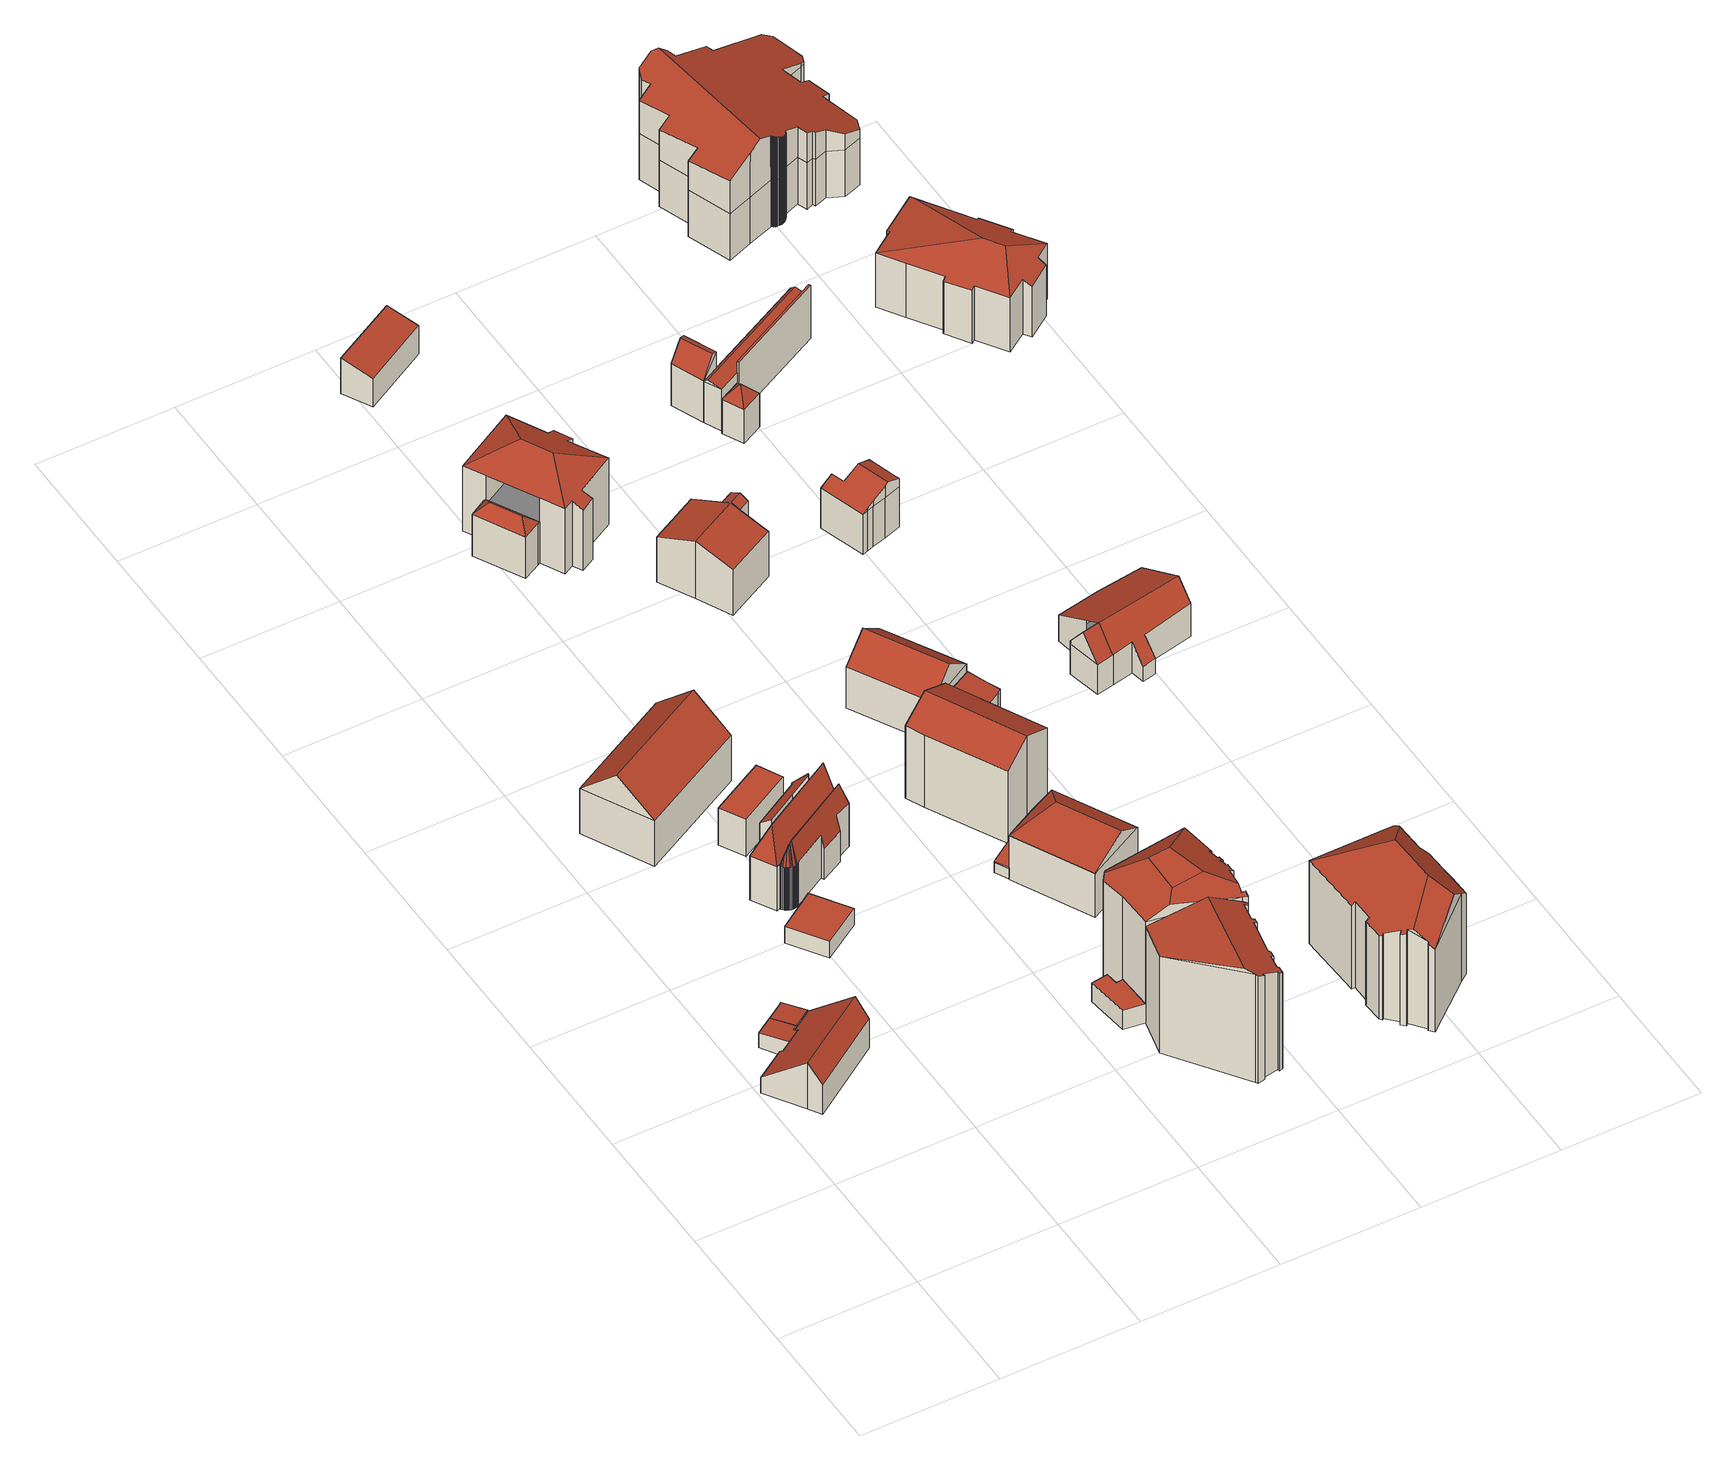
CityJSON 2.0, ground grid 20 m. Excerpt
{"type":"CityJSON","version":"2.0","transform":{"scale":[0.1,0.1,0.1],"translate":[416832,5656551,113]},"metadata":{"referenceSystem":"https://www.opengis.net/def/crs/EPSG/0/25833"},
"CityObjects":{
"building1":{"type":"Building","attributes":{"Dachtyp_tdc":"tdcGableRoof","Gemeindeschluessel":14612000,"Dachneigung":39.16,"QualitaetDacherkennung":68,"Geometrietyp2DReferenz":"3000","measuredHeight":7.87,"function":"31001_9998","roofType":"3100"},"geometry":[{"type":"Solid","lod":"2","boundaries":[[[[0,1,2,3]],[[1,4,5,2]],[[4,6,7,5]],[[6,8,9,7]],[[8,10,11,9]],[[10,12,13,11]],[[12,14,15,13]],[[14,16,17,15]],[[16,18,19,17]],[[18,20,21,19]],[[20,22,23,21]],[[22,24,25,23]],[[24,0,3,25]],[[20,18,16,14]],[[14,12,10,8,6,4,1,0,24,22,20]],[[3,2,5,7,9,11,13,15,17,19,21,23,25]]]],"semantics":{"surfaces":[{"type":"WallSurface"},{"type":"RoofSurface"},{"type":"GroundSurface"}],"values":[[0,0,0,0,0,0,0,0,0,0,0,0,0,1,1,2]]}}]},
"building2":{"type":"Building","attributes":{"Dachtyp_tdc":"tdcPolyFlatRoof","Gemeindeschluessel":14612000,"Dachneigung":4.6,"QualitaetDacherkennung":76,"Geometrietyp2DReferenz":"3000","measuredHeight":2.86,"function":"31001_9998","roofType":"2100"},"geometry":[{"type":"Solid","lod":"2","boundaries":[[[[26,27,28,29]],[[27,30,31,28]],[[30,32,33,31]],[[32,34,35,33]],[[34,36,37,35]],[[36,38,39,37]],[[38,26,29,39]],[[38,36,34,32,30,27,26]],[[29,28,31,33,35,37,39]]]],"semantics":{"surfaces":[{"type":"WallSurface"},{"type":"RoofSurface"},{"type":"GroundSurface"}],"values":[[0,0,0,0,0,0,0,1,2]]}}]},
"building3":{"type":"Building","attributes":{"Dachtyp_tdc":"tdcPolyFlatRoof","Gemeindeschluessel":14612000,"Dachneigung":4.94,"QualitaetDacherkennung":70,"Geometrietyp2DReferenz":"3000","measuredHeight":2.73,"function":"31001_9998","roofType":"2100"},"geometry":[{"type":"Solid","lod":"2","boundaries":[[[[32,30,40,41]],[[30,42,43,40]],[[42,44,45,43]],[[44,46,47,45]],[[46,32,41,47]],[[46,44,42,30,32]],[[41,40,43,45,47]]]],"semantics":{"surfaces":[{"type":"WallSurface"},{"type":"RoofSurface"},{"type":"GroundSurface"}],"values":[[0,0,0,0,0,1,2]]}}]},
"building4":{"type":"Building","attributes":{"Dachtyp_tdc":"tdcPolyFlatRoof","Gemeindeschluessel":14612000,"Dachneigung":0,"QualitaetDacherkennung":77,"Geometrietyp2DReferenz":"3000","measuredHeight":2.83,"function":"31001_9998","roofType":"1000"},"geometry":[{"type":"Solid","lod":"2","boundaries":[[[[48,49,50,51]],[[49,52,53,50]],[[52,54,55,53]],[[54,48,51,55]],[[54,52,49,48]],[[51,50,53,55]]]],"semantics":{"surfaces":[{"type":"WallSurface"},{"type":"RoofSurface"},{"type":"GroundSurface"}],"values":[[0,0,0,0,1,2]]}}]},
"building5":{"type":"Building","attributes":{"Dachtyp_tdc":"tdcFreeFormRoof","Gemeindeschluessel":14612000,"Dachneigung":42.09,"QualitaetDacherkennung":27,"Geometrietyp2DReferenz":"3000","measuredHeight":12.69,"function":"31001_9998","roofType":"5000"},"geometry":[{"type":"Solid","lod":"2","boundaries":[[[[56,57,58,59]],[[57,60,61,58]],[[60,62,63,61]],[[62,56,59,63]],[[64,65,62,60]],[[64,60,57]],[[65,64,57,56]],[[65,56,62]],[[59,58,61,63]]]],"semantics":{"surfaces":[{"type":"WallSurface"},{"type":"RoofSurface"},{"type":"GroundSurface"}],"values":[[0,0,0,0,1,0,1,0,2]]}}]},
"building6":{"type":"Building","attributes":{"Gemeindeschluessel":14612000,"Geometrietyp2DReferenz":"3000","function":"31001_9998","roofType":"9999"},"children":["building6-1","building6-2","building6-3"]},
"building6-1":{"type":"BuildingPart","attributes":{"Dachtyp_tdc":"tdcFreeFormRoof","Dachneigung":66.73,"QualitaetDacherkennung":20,"Geometrietyp2DReferenz":"3000","measuredHeight":12.14,"roofType":"5000"},"parents":["building6"],"geometry":[{"type":"MultiSurface","lod":"2","boundaries":[[[66,67,68,69]],[[67,70,71,68]],[[72,73,74,75,76]],[[77,78,79,80,81]],[[78,66,69,79]],[[72,70,82,66,83,84]],[[83,66,78]],[[84,83,78,77,73]],[[67,82,70]],[[66,82,67]],[[72,84,73]],[[69,68,71,76,75,80,79]]],"semantics":{"surfaces":[{"type":"WallSurface"},{"type":"RoofSurface"},{"type":"GroundSurface"}],"values":[0,0,0,0,0,1,1,1,0,0,0,2]}}]},
"building6-2":{"type":"BuildingPart","attributes":{"Dachtyp_tdc":"tdcFreeFormRoof","Dachneigung":76.47,"QualitaetDacherkennung":28,"Geometrietyp2DReferenz":"3000","measuredHeight":10.82,"roofType":"5000"},"parents":["building6"],"geometry":[{"type":"MultiSurface","lod":"2","boundaries":[[[85,86,87,88]],[[86,89,90,87]],[[89,91,92,90]],[[91,93,94,92]],[[93,95,96,94]],[[95,97,98,96]],[[97,99,100,98]],[[99,101,102,100]],[[101,103,104,102]],[[103,105,106,104]],[[105,107,108,106]],[[107,81,80,108]],[[74,109,110,75]],[[109,111,112,110]],[[111,113,114,112]],[[113,115,116,114]],[[109,74,117]],[[74,81,118,119,120,121,122,123,124,117]],[[81,107,105,118]],[[105,103,119,118]],[[103,101,99,97,95,120,119]],[[95,93,91,89,86,121,120]],[[86,85,125,122,121]],[[125,126,122]],[[126,127,128,129,130,123,122]],[[130,131,124,123]],[[131,132,133,134,135,136,115,113,111,109,117,124]],[[116,137,138,139,140,141,142,143,144,145,146,147,148,88,87,90,92,94,96,98,100,102,104,106,108,80,75,110,112,114]],[[115,136,137,116]],[[136,135,138,137]],[[135,134,139,138]],[[134,133,140,139]],[[133,132,141,140]],[[132,131,142,141]],[[131,130,143,142]],[[130,129,144,143]],[[129,128,145,144]],[[128,127,146,145]],[[127,126,147,146]],[[126,125,148,147]],[[125,85,88,148]]],"semantics":{"surfaces":[{"type":"WallSurface"},{"type":"RoofSurface"},{"type":"GroundSurface"}],"values":[0,0,0,0,0,0,0,0,0,0,0,0,0,0,0,0,1,1,1,1,1,1,1,1,1,1,1,2,0,0,0,0,0,0,0,0,0,0,0,0,0]}}]},
"building6-3":{"type":"BuildingPart","attributes":{"Dachtyp_tdc":"tdcPolyFlatRoof","Dachneigung":37.09,"QualitaetDacherkennung":39,"Geometrietyp2DReferenz":"3000","measuredHeight":9.18,"roofType":"2100"},"parents":["building6"],"geometry":[{"type":"MultiSurface","lod":"2","boundaries":[[[149,150,151,152]],[[150,153,154,151]],[[153,155,156,154]],[[155,157,72,76,156]],[[158,149,152,71,70]],[[158,157,155,153,150,149]],[[152,151,154,156,76,71]]],"semantics":{"surfaces":[{"type":"WallSurface"},{"type":"RoofSurface"},{"type":"GroundSurface"}],"values":[0,0,0,0,0,1,2]}}]},
"building7":{"type":"Building","attributes":{"Dachtyp_tdc":"tdcPolyFlatRoof","Gemeindeschluessel":14612000,"Dachneigung":0,"QualitaetDacherkennung":62,"Geometrietyp2DReferenz":"3000","measuredHeight":6.25,"function":"31001_9998","roofType":"1000"},"geometry":[{"type":"Solid","lod":"2","boundaries":[[[[159,160,161,162]],[[160,163,164,161]],[[163,165,166,164]],[[165,159,162,166]],[[165,163,160,159]],[[162,161,164,166]]]],"semantics":{"surfaces":[{"type":"WallSurface"},{"type":"RoofSurface"},{"type":"GroundSurface"}],"values":[[0,0,0,0,1,2]]}}]},
"building8":{"type":"Building","attributes":{"Dachtyp_tdc":"tdcPolyFlatRoof","Gemeindeschluessel":14612000,"Dachneigung":0,"QualitaetDacherkennung":75,"Geometrietyp2DReferenz":"3000","measuredHeight":3.21,"function":"31001_9998","roofType":"1000"},"geometry":[{"type":"Solid","lod":"2","boundaries":[[[[167,168,169,170]],[[168,171,172,169]],[[171,173,174,172]],[[173,175,176,174]],[[175,177,178,176]],[[177,167,170,178]],[[177,175,173,171,168,167]],[[170,169,172,174,176,178]]]],"semantics":{"surfaces":[{"type":"WallSurface"},{"type":"RoofSurface"},{"type":"GroundSurface"}],"values":[[0,0,0,0,0,0,1,2]]}}]},
"building9":{"type":"Building","attributes":{"Dachtyp_tdc":"tdcFreeFormRoof","Gemeindeschluessel":14612000,"Dachneigung":17.25,"QualitaetDacherkennung":32,"Geometrietyp2DReferenz":"3000","measuredHeight":18.9,"function":"31001_9998","roofType":"5000"},"geometry":[{"type":"Solid","lod":"2","boundaries":[[[[179,180,181,182]],[[180,183,184,181]],[[183,185,186,184]],[[185,187,188,186]],[[187,189,190,188]],[[189,191,192,190]],[[191,193,194,192]],[[193,195,196,194]],[[195,197,198,196]],[[197,199,200,198]],[[199,201,202,200]],[[201,203,204,202]],[[203,205,206,204]],[[205,207,208,206]],[[207,209,210,208]],[[209,211,212,210]],[[211,213,214,212]],[[213,215,216,214]],[[215,217,218,216]],[[217,219,220,218]],[[219,221,178,220]],[[221,222,223,178]],[[222,179,182,223]],[[209,207,205,203,201,199,197,195,193,191,189,187,185,183,180,179,222,224,225,217,215,213,211]],[[225,224,221,219]],[[222,221,224]],[[219,217,225]],[[182,181,184,186,188,190,192,194,196,198,200,202,204,206,208,210,212,214,216,218,220,178,223]]]],"semantics":{"surfaces":[{"type":"WallSurface"},{"type":"RoofSurface"},{"type":"GroundSurface"}],"values":[[0,0,0,0,0,0,0,0,0,0,0,0,0,0,0,0,0,0,0,0,0,0,0,1,1,0,0,2]]}}]},
"building10":{"type":"Building","attributes":{"Gemeindeschluessel":14612000,"Geometrietyp2DReferenz":"3000","function":"31001_9998","roofType":"9999"},"children":["building10-1","building10-2"]},
"building10-1":{"type":"BuildingPart","attributes":{"Dachtyp_tdc":"tdcHipRoof","Dachneigung":25.83,"QualitaetDacherkennung":79,"Geometrietyp2DReferenz":"3000","measuredHeight":13.73,"roofType":"3200"},"parents":["building10"],"geometry":[{"type":"MultiSurface","lod":"2","boundaries":[[[226,227,228,229]],[[227,230,231,228]],[[230,232,233,231]],[[234,235,236]],[[234,237,238,235]],[[237,239,240,238]],[[239,241,242,240]],[[241,243,244,242]],[[243,245,246,244]],[[239,237,247]],[[230,227,226,248,249,250,251]],[[237,234,232,230,251,247]],[[250,252,245,243,241,239,247,251]],[[246,253,254,255,256,229,228,231,233,235,238,240,242,244]],[[245,252,253,246]],[[252,250,254,253]],[[250,249,255,254]],[[249,248,256,255]],[[248,226,229,256]]],"semantics":{"surfaces":[{"type":"WallSurface"},{"type":"RoofSurface"},{"type":"GroundSurface"}],"values":[0,0,0,0,0,0,0,0,0,1,1,1,1,2,0,0,0,0,0]}}]},
"building10-2":{"type":"BuildingPart","attributes":{"Dachtyp_tdc":"tdcFreeFormRoof","Dachneigung":45.18,"QualitaetDacherkennung":26,"Geometrietyp2DReferenz":"3000","measuredHeight":8.62,"roofType":"5000"},"parents":["building10"],"geometry":[{"type":"MultiSurface","lod":"2","boundaries":[[[257,258,259,233]],[[258,260,261,259]],[[260,262,263,261]],[[262,264,265,263]],[[264,236,235,265]],[[236,264,262,266]],[[262,260,267,266]],[[260,258,257,267]],[[257,236,266,267]],[[259,261,263,265,235,233]]],"semantics":{"surfaces":[{"type":"WallSurface"},{"type":"RoofSurface"},{"type":"GroundSurface"}],"values":[0,0,0,0,0,1,1,1,1,2]}}]},
"building11":{"type":"Building","attributes":{"Dachtyp_tdc":"tdcFreeFormRoof","Gemeindeschluessel":14612000,"Dachneigung":15.97,"QualitaetDacherkennung":18,"Geometrietyp2DReferenz":"3000","measuredHeight":3.21,"function":"31001_9998","roofType":"5000"},"geometry":[{"type":"Solid","lod":"2","boundaries":[[[[268,269,270,271]],[[269,272,273,270]],[[272,274,275,273]],[[274,276,277,275]],[[276,268,271,277]],[[278,279,280,281,282]],[[269,278,282,272]],[[268,279,278,269]],[[274,281,280,276]],[[272,282,281,274]],[[276,280,279,268]],[[271,270,273,275,277]]]],"semantics":{"surfaces":[{"type":"WallSurface"},{"type":"RoofSurface"},{"type":"GroundSurface"}],"values":[[0,0,0,0,0,1,1,0,0,0,0,2]]}}]},
"building12":{"type":"Building","attributes":{"Dachtyp_tdc":"tdcFreeFormRoof","Gemeindeschluessel":14612000,"Dachneigung":30.06,"QualitaetDacherkennung":57,"Geometrietyp2DReferenz":"3000","measuredHeight":19.75,"function":"31001_9998","roofType":"5000"},"geometry":[{"type":"Solid","lod":"2","boundaries":[[[[283,284,285,286]],[[284,287,288,285]],[[287,289,290,288]],[[289,291,292,290]],[[291,293,294,292]],[[293,295,296,294]],[[295,297,298,296]],[[297,299,300,298]],[[299,301,302,300]],[[301,303,304,302]],[[303,305,306,304]],[[305,307,308,306]],[[307,309,310,308]],[[309,311,312,310]],[[311,313,314,312]],[[313,315,316,314]],[[315,317,318,316]],[[317,319,320,318]],[[319,321,322,320]],[[321,323,324,322]],[[323,283,286,324]],[[325,326,321,319,327,328]],[[295,293,291,289,287,284,283,323,326,325,329,330,303,301,299,297]],[[305,330,329,331,332,311,309,307]],[[332,331,328,327,317,315,313]],[[331,329,325,328]],[[313,311,332]],[[323,321,326]],[[305,303,330]],[[319,317,327]],[[286,285,288,290,292,294,296,298,300,302,304,306,308,310,312,314,316,318,320,322,324]]]],"semantics":{"surfaces":[{"type":"WallSurface"},{"type":"RoofSurface"},{"type":"GroundSurface"}],"values":[[0,0,0,0,0,0,0,0,0,0,0,0,0,0,0,0,0,0,0,0,0,1,1,1,1,1,0,0,0,0,2]]}}]},
"building13":{"type":"Building","attributes":{"Dachtyp_tdc":"tdcFreeFormRoof","Gemeindeschluessel":14612000,"Dachneigung":20.14,"QualitaetDacherkennung":47,"Geometrietyp2DReferenz":"3000","measuredHeight":9.81,"function":"31001_9998","roofType":"5000"},"geometry":[{"type":"Solid","lod":"2","boundaries":[[[[333,334,335,336]],[[334,337,338,335]],[[337,339,340,338]],[[339,341,342,340]],[[341,343,344,342]],[[343,333,336,344]],[[345,341,346,347,348]],[[349,350,345,348]],[[350,343,341,345]],[[333,349,348,334]],[[343,350,349,333]],[[334,348,347,337]],[[337,347,346,339]],[[339,346,341]],[[336,335,338,340,342,344]]]],"semantics":{"surfaces":[{"type":"WallSurface"},{"type":"RoofSurface"},{"type":"GroundSurface"}],"values":[[0,0,0,0,0,0,1,1,1,0,0,0,0,0,2]]}}]},
"building14":{"type":"Building","attributes":{"Dachtyp_tdc":"tdcPolyFlatRoof","Gemeindeschluessel":14612000,"Dachneigung":15.08,"QualitaetDacherkennung":77,"Geometrietyp2DReferenz":"3000","measuredHeight":6.03,"function":"31001_9998","roofType":"2100"},"geometry":[{"type":"Solid","lod":"2","boundaries":[[[[351,352,353,354]],[[352,355,356,353]],[[355,357,358,356]],[[357,351,354,358]],[[357,355,352,351]],[[354,353,356,358]]]],"semantics":{"surfaces":[{"type":"WallSurface"},{"type":"RoofSurface"},{"type":"GroundSurface"}],"values":[[0,0,0,0,1,2]]}}]},
"building15":{"type":"Building","attributes":{"Gemeindeschluessel":14612000,"Geometrietyp2DReferenz":"3000","function":"31001_9998","roofType":"9999"},"children":["building15-1","building15-2"]},
"building15-1":{"type":"BuildingPart","attributes":{"Dachtyp_tdc":"tdcPolyFlatRoof","Dachneigung":5.75,"QualitaetDacherkennung":54,"Geometrietyp2DReferenz":"3000","measuredHeight":9.95,"roofType":"2100"},"parents":["building15"],"geometry":[{"type":"MultiSurface","lod":"2","boundaries":[[[359,360,361,362]],[[360,363,364,361]],[[363,365,366,364]],[[365,367,368,366]],[[367,369,370,368]],[[369,367,365,363,360,359]],[[362,361,364,366,368,370]]],"semantics":{"surfaces":[{"type":"WallSurface"},{"type":"RoofSurface"},{"type":"GroundSurface"}],"values":[0,0,0,0,0,1,2]}}]},
"building15-2":{"type":"BuildingPart","attributes":{"Dachtyp_tdc":"tdcGableRoof","Dachneigung":27.62,"QualitaetDacherkennung":60,"Geometrietyp2DReferenz":"3000","measuredHeight":14.64,"roofType":"3100"},"parents":["building15"],"geometry":[{"type":"MultiSurface","lod":"2","boundaries":[[[371,372,373,374]],[[372,375,359,362,373]],[[376,377,378,370,369]],[[377,379,380,378]],[[379,381,382,380]],[[381,383,384,382]],[[383,371,374,384]],[[379,377,376,375,372]],[[372,371,383,381,379]],[[374,373,362,370,378,380,382,384]]],"semantics":{"surfaces":[{"type":"WallSurface"},{"type":"RoofSurface"},{"type":"GroundSurface"}],"values":[0,0,0,0,0,0,0,1,1,2]}}]},
"building16":{"type":"Building","attributes":{"Gemeindeschluessel":14612000,"Geometrietyp2DReferenz":"3000","function":"31001_9998","roofType":"9999"},"children":["building16-1","building16-2"]},
"building16-1":{"type":"BuildingPart","attributes":{"Dachtyp_tdc":"tdcGableRoof","Dachneigung":20.37,"QualitaetDacherkennung":86,"Geometrietyp2DReferenz":"3000","measuredHeight":9.7,"roofType":"3100"},"parents":["building16"],"geometry":[{"type":"MultiSurface","lod":"2","boundaries":[[[385,386,387,388]],[[386,389,390,387]],[[389,391,392,390]],[[391,393,394,392]],[[393,395,396,394]],[[397,385,388,398]],[[399,400,395,393,391,389]],[[389,386,385,397,399]],[[388,387,390,392,394,396,401,398]]],"semantics":{"surfaces":[{"type":"WallSurface"},{"type":"RoofSurface"},{"type":"GroundSurface"}],"values":[0,0,0,0,0,0,1,1,2]}}]},
"building16-2":{"type":"BuildingPart","attributes":{"Dachtyp_tdc":"tdcGableRoof","Dachneigung":23.56,"QualitaetDacherkennung":39,"Geometrietyp2DReferenz":"3000","measuredHeight":9.81,"roofType":"3100"},"parents":["building16"],"geometry":[{"type":"MultiSurface","lod":"2","boundaries":[[[402,403,396,395]],[[402,404,405,403]],[[404,397,398,405]],[[404,402,406]],[[395,400,407,397,408]],[[402,395,408,406]],[[397,404,406,408]],[[396,403,405,398,401]]],"semantics":{"surfaces":[{"type":"WallSurface"},{"type":"RoofSurface"},{"type":"GroundSurface"}],"values":[0,0,0,0,0,1,1,2]}}]},
"building17":{"type":"Building","attributes":{"Dachtyp_tdc":"tdcGableRoof","Gemeindeschluessel":14612000,"Dachneigung":39.53,"QualitaetDacherkennung":78,"Geometrietyp2DReferenz":"3000","measuredHeight":10.25,"function":"31001_9998","roofType":"3100"},"geometry":[{"type":"Solid","lod":"2","boundaries":[[[[409,410,411,412]],[[410,413,414,411]],[[413,415,416,414]],[[415,409,412,416]],[[413,410,417]],[[409,415,418]],[[410,409,418,417]],[[415,413,417,418]],[[412,411,414,416]]]],"semantics":{"surfaces":[{"type":"WallSurface"},{"type":"RoofSurface"},{"type":"GroundSurface"}],"values":[[0,0,0,0,0,0,1,1,2]]}}]},
"building18":{"type":"Building","attributes":{"Dachtyp_tdc":"tdcFreeFormRoof","Gemeindeschluessel":14612000,"Dachneigung":35.09,"QualitaetDacherkennung":33,"Geometrietyp2DReferenz":"3000","measuredHeight":19.67,"function":"31001_9998","roofType":"5000"},"geometry":[{"type":"Solid","lod":"2","boundaries":[[[[419,420,421,422]],[[420,423,424,421]],[[423,425,426,424]],[[425,427,428,426]],[[427,429,430,428]],[[429,431,432,430]],[[431,433,434,432]],[[433,435,436,434]],[[435,437,438,436]],[[437,439,440,438]],[[439,441,442,440]],[[441,443,444,442]],[[443,445,446,444]],[[445,447,448,446]],[[447,449,450,448]],[[449,451,452,450]],[[451,453,454,452]],[[453,455,456,454]],[[455,457,458,456]],[[457,459,460,458]],[[459,461,462,460]],[[461,463,464,462]],[[463,465,466,464]],[[465,467,468,466]],[[467,469,470,468]],[[469,419,422,470]],[[451,471,472,473,455,453]],[[433,431,429,427,474,475,476]],[[447,445,443,441,439,437,435,476,475,472,471,449]],[[459,457,473,472,475,474,425,423,420,419,469,467,465,463,461]],[[427,425,474]],[[435,433,476]],[[451,449,471]],[[457,455,473]],[[422,421,424,426,428,430,432,434,436,438,440,442,444,446,448,450,452,454,456,458,460,462,464,466,468,470]]]],"semantics":{"surfaces":[{"type":"WallSurface"},{"type":"RoofSurface"},{"type":"GroundSurface"}],"values":[[0,0,0,0,0,0,0,0,0,0,0,0,0,0,0,0,0,0,0,0,0,0,0,0,0,0,1,1,1,1,0,0,0,0,2]]}}]},
"building19":{"type":"Building","attributes":{"Dachtyp_tdc":"tdcGableRoof","Gemeindeschluessel":14612000,"Dachneigung":57.4,"QualitaetDacherkennung":15,"Geometrietyp2DReferenz":"3000","measuredHeight":10.05,"function":"31001_9998","roofType":"3100"},"geometry":[{"type":"Solid","lod":"2","boundaries":[[[[477,478,479]],[[480,477,479,481]],[[478,482,481,479]],[[483,484,485,486]],[[477,480,484,483]],[[480,482,485,484]],[[482,478,486,485]],[[478,477,483,486]],[[482,480,481]]]],"semantics":{"surfaces":[{"type":"WallSurface"},{"type":"RoofSurface"},{"type":"GroundSurface"}],"values":[[0,1,1,2,0,0,0,0,0]]}}]},
"building20":{"type":"Building","attributes":{"Dachtyp_tdc":"tdcFreeFormRoof","Gemeindeschluessel":14612000,"Dachneigung":51.82,"QualitaetDacherkennung":61,"Geometrietyp2DReferenz":"3000","measuredHeight":7.97,"function":"31001_9998","roofType":"5000"},"geometry":[{"type":"Solid","lod":"2","boundaries":[[[[487,488,489,490]],[[488,491,492,489]],[[491,493,494,492]],[[493,495,496,494]],[[495,487,490,496]],[[493,497,495]],[[497,487,495]],[[497,488,487]],[[497,493,491,488]],[[490,489,492,494,496]]]],"semantics":{"surfaces":[{"type":"WallSurface"},{"type":"RoofSurface"},{"type":"GroundSurface"}],"values":[[0,0,0,0,0,1,1,1,1,2]]}}]},
"building21":{"type":"Building","attributes":{"Dachtyp_tdc":"tdcFreeFormRoof","Gemeindeschluessel":14612000,"Dachneigung":26.3,"QualitaetDacherkennung":78,"Geometrietyp2DReferenz":"3000","measuredHeight":9.09,"function":"31001_9998","roofType":"5000"},"geometry":[{"type":"Solid","lod":"2","boundaries":[[[[498,499,500,501]],[[499,502,503,500]],[[502,504,505,503]],[[504,506,507,505]],[[506,508,509,507]],[[508,510,511,509]],[[510,512,513,511]],[[512,514,515,513]],[[514,516,517,515]],[[516,498,501,517]],[[518,519,520,521,522]],[[523,524,518,522,525,526,516,514,527]],[[510,523,527,512]],[[512,527,514]],[[516,526,498]],[[498,526,525,499]],[[499,525,522,521,502]],[[508,524,523,510]],[[506,519,518,524,508]],[[502,521,520,504]],[[504,520,519,506]],[[501,500,503,505,507,509,511,513,515,517]]]],"semantics":{"surfaces":[{"type":"WallSurface"},{"type":"RoofSurface"},{"type":"GroundSurface"}],"values":[[0,0,0,0,0,0,0,0,0,0,1,1,0,0,0,0,0,0,0,0,0,2]]}}]},
"building22":{"type":"Building","attributes":{"Gemeindeschluessel":14612000,"Geometrietyp2DReferenz":"3000","function":"31001_9998","roofType":"9999"},"children":["building22-1","building22-2"]},
"building22-1":{"type":"BuildingPart","attributes":{"Dachtyp_tdc":"tdcGableRoof","Dachneigung":54.64,"QualitaetDacherkennung":74,"Geometrietyp2DReferenz":"3000","measuredHeight":8.74,"roofType":"3100"},"parents":["building22"],"geometry":[{"type":"MultiSurface","lod":"2","boundaries":[[[528,529,530,531]],[[529,532,533,530]],[[532,534,535,533]],[[536,537,538,539,540]],[[529,528,541,539,538]],[[532,537,536,534]],[[529,538,537,532]],[[535,542,531,530,533]]],"semantics":{"surfaces":[{"type":"WallSurface"},{"type":"RoofSurface"},{"type":"GroundSurface"}],"values":[0,0,0,1,1,0,0,2]}}]},
"building22-2":{"type":"BuildingPart","attributes":{"Dachtyp_tdc":"tdcGableRoof","Dachneigung":28.8,"QualitaetDacherkennung":56,"Geometrietyp2DReferenz":"3000","measuredHeight":8.62,"roofType":"3100"},"parents":["building22"],"geometry":[{"type":"MultiSurface","lod":"2","boundaries":[[[543,544,545,546]],[[544,547,548,545]],[[547,528,531,548]],[[549,550,551,535,534,536]],[[550,552,553,551]],[[552,554,555,553]],[[554,556,557,555]],[[556,558,559,557]],[[558,560,561,559]],[[560,543,546,561]],[[556,554,552,550,549,540]],[[540,541,528,547,544,543,560,558,556]],[[546,545,548,531,542,535,551,553,555,557,559,561]]],"semantics":{"surfaces":[{"type":"WallSurface"},{"type":"RoofSurface"},{"type":"GroundSurface"}],"values":[0,0,0,0,0,0,0,0,0,0,1,1,2]}}]},
"building23":{"type":"Building","attributes":{"Gemeindeschluessel":14612000,"Geometrietyp2DReferenz":"3000","function":"31001_9998","roofType":"9999"},"children":["building23-1","building23-2"]},
"building23-1":{"type":"BuildingPart","attributes":{"Dachtyp_tdc":"tdcPolyFlatRoof","Dachneigung":0,"QualitaetDacherkennung":3,"Geometrietyp2DReferenz":"3000","measuredHeight":8.98,"roofType":"1000"},"parents":["building23"],"geometry":[{"type":"MultiSurface","lod":"2","boundaries":[[[562,563,564,565,566]],[[563,567,568,564]],[[567,569,570,571,568]],[[569,567,563,562]],[[565,564,568,571]]],"semantics":{"surfaces":[{"type":"WallSurface"},{"type":"RoofSurface"},{"type":"GroundSurface"}],"values":[0,0,0,1,2]}}]},
"building23-2":{"type":"BuildingPart","attributes":{"Dachtyp_tdc":"tdcGableRoof","Dachneigung":17.26,"QualitaetDacherkennung":9,"Geometrietyp2DReferenz":"3000","measuredHeight":7.54,"roofType":"3100"},"parents":["building23"],"geometry":[{"type":"MultiSurface","lod":"2","boundaries":[[[570,572,573,571]],[[572,574,483,573]],[[574,575,486,483]],[[575,576,577,486]],[[576,566,565,577]],[[578,579,580,477,581]],[[570,566,578,581,572]],[[574,477,580,575]],[[572,581,477,574]],[[575,580,579,576]],[[576,579,578,566]],[[565,571,573,483,486,577]]],"semantics":{"surfaces":[{"type":"WallSurface"},{"type":"RoofSurface"},{"type":"GroundSurface"}],"values":[0,0,0,0,0,1,1,0,0,0,0,2]}}]},
"building24":{"type":"Building","attributes":{"Dachtyp_tdc":"tdcFreeFormRoof","Gemeindeschluessel":14612000,"Dachneigung":24.63,"QualitaetDacherkennung":10,"Geometrietyp2DReferenz":"3000","measuredHeight":16.38,"function":"31001_9998","roofType":"5000"},"geometry":[{"type":"Solid","lod":"2","boundaries":[[[[582,583,584,585]],[[583,586,587,584]],[[586,588,589,587]],[[588,590,591,589]],[[590,592,593,591]],[[592,594,595,593]],[[594,596,597,595]],[[596,598,599,597]],[[598,600,601,599]],[[600,602,603,601]],[[602,604,605,603]],[[604,606,607,605]],[[606,608,609,607]],[[608,610,611,609]],[[610,612,613,611]],[[612,614,615,613]],[[614,616,617,615]],[[616,618,619,617]],[[618,620,621,619]],[[620,622,623,621]],[[622,624,625,623]],[[624,626,627,625]],[[626,628,629,627]],[[628,630,631,629]],[[630,632,633,631]],[[632,634,635,633]],[[634,636,637,635]],[[636,638,639,637]],[[638,640,641,639]],[[640,642,643,641]],[[642,644,645,643]],[[644,646,647,645]],[[646,648,649,647]],[[648,650,651,649]],[[650,652,653,651]],[[652,654,655,653]],[[654,656,657,655]],[[656,658,659,657]],[[658,660,661,659]],[[660,662,663,661]],[[662,664,665,663]],[[664,666,667,665]],[[666,668,669,667]],[[668,670,671,669]],[[670,672,673,671]],[[672,674,675,673]],[[674,676,677,675]],[[676,678,679,677]],[[678,680,681,679]],[[680,682,683,681]],[[682,684,685,683]],[[684,686,687,685]],[[686,688,689,687]],[[688,690,691,689]],[[690,692,693,691]],[[692,694,695,693]],[[694,696,697,695]],[[698,582,585,699]],[[700,701,702,703]],[[701,704,705,702]],[[704,698,699,705]],[[706,707,708,709,710,711,712,713,714,715,716,717,718]],[[719,720,721,722,723,724,725,726,727,728,729,730,731,732,582,733,734,735,736,737,738,707,706,739,740,741,742,743,744,745,746,747,748,749,750,751,752,753,754,755,756,757,758,759,760,761,762,763,764,765,766,767,768,769]],[[610,719,769,612]],[[612,769,768,614]],[[614,768,767,616]],[[616,767,766,618]],[[618,766,765,620]],[[620,765,764,622]],[[622,764,763,624]],[[624,763,762,626]],[[626,762,761,628]],[[628,761,760,630]],[[630,760,759,632]],[[696,770,771,697]],[[770,700,703,771]],[[638,756,755,640]],[[632,759,758,634]],[[634,758,757,636]],[[636,757,756,638]],[[640,755,754,642]],[[642,754,753,644]],[[644,753,752,646]],[[646,752,751,648]],[[648,751,750,650]],[[650,750,749,652]],[[652,749,748,654]],[[654,748,747,656]],[[656,747,746,658]],[[658,746,745,660]],[[660,745,744,662]],[[662,744,743,664]],[[664,743,742,666]],[[666,742,741,668]],[[668,741,740,670]],[[670,740,739,672]],[[672,739,706,718,674]],[[696,738,737,770]],[[694,708,707,738,696]],[[770,737,736,700]],[[700,736,735,701]],[[583,732,731,586]],[[701,735,734,704]],[[704,734,733,698]],[[698,733,582]],[[582,732,583]],[[586,731,730,588]],[[588,730,729,590]],[[590,729,728,592]],[[592,728,727,594]],[[594,727,726,596]],[[596,726,725,598]],[[598,725,724,600]],[[600,724,723,602]],[[602,723,722,604]],[[604,722,721,606]],[[606,721,720,608]],[[608,720,719,610]],[[674,718,717,676]],[[676,717,716,678]],[[678,716,715,680]],[[680,715,714,682]],[[682,714,713,684]],[[684,713,712,686]],[[686,712,711,688]],[[688,711,710,690]],[[690,710,709,692]],[[692,709,708,694]],[[585,584,587,589,591,593,595,597,599,601,603,605,607,609,611,613,615,617,619,621,623,625,627,629,631,633,635,637,639,641,643,645,647,649,651,653,655,657,659,661,663,665,667,669,671,673,675,677,679,681,683,685,687,689,691,693,695,697,771,703,702,705,699]]]],"semantics":{"surfaces":[{"type":"WallSurface"},{"type":"RoofSurface"},{"type":"GroundSurface"}],"values":[[0,0,0,0,0,0,0,0,0,0,0,0,0,0,0,0,0,0,0,0,0,0,0,0,0,0,0,0,0,0,0,0,0,0,0,0,0,0,0,0,0,0,0,0,0,0,0,0,0,0,0,0,0,0,0,0,0,0,0,0,0,1,1,0,0,0,0,0,0,0,0,0,0,0,0,0,0,0,0,0,0,0,0,0,0,0,0,0,0,0,0,0,0,0,0,0,0,0,0,0,0,0,0,0,0,0,0,0,0,0,0,0,0,0,0,0,0,0,0,0,0,0,0,0,0,0,0,0,2]]}}]},
"building25":{"type":"Building","attributes":{"Dachtyp_tdc":"tdcHipRoof","Gemeindeschluessel":14612000,"Dachneigung":23.39,"QualitaetDacherkennung":34,"Geometrietyp2DReferenz":"3000","measuredHeight":11.68,"function":"31001_9998","roofType":"3200"},"geometry":[{"type":"Solid","lod":"2","boundaries":[[[[772,773,774,775]],[[773,776,777,774]],[[776,778,779,777]],[[778,780,781,779]],[[780,782,783,781]],[[782,784,785,783]],[[784,786,787,785]],[[786,788,789,787]],[[788,790,791,789]],[[790,792,793,791]],[[792,794,795,793]],[[794,796,797,795]],[[796,798,799,797]],[[798,800,801,799]],[[800,802,803,801]],[[802,804,805,803]],[[804,806,807,805]],[[806,808,809,807]],[[808,810,811,809]],[[810,772,775,811]],[[806,804,802,800,798,796,812]],[[786,784,782,780,778,813]],[[796,794,792,790,788,786,813,812]],[[778,776,773,772,810,808,806,812,813]],[[775,774,777,779,781,783,785,787,789,791,793,795,797,799,801,803,805,807,809,811]]]],"semantics":{"surfaces":[{"type":"WallSurface"},{"type":"RoofSurface"},{"type":"GroundSurface"}],"values":[[0,0,0,0,0,0,0,0,0,0,0,0,0,0,0,0,0,0,0,0,1,1,1,1,2]]}}]}
},
"vertices":[
[50,410,33],[65,420,33],[65,420,3],[50,410,3],[84,432,33],[84,432,3],[81,437,29],[81,437,3],[87,441,29],[87,441,3],[113,458,29],[113,458,3],[114,459,29],[114,459,3],[149,404,82],[149,404,3],[159,387,53],[159,387,3],[50,315,52],[50,315,3],[39,332,82],[39,332,3],[4,386,29],[4,386,3],[47,414,30],[47,414,3],
[42,456,29],[56,465,29],[56,465,4],[42,456,4],[67,472,29],[67,472,4],[87,441,32],[87,441,4],[81,437,32],[81,437,4],[84,432,32],[84,432,4],[65,420,32],[65,420,4],
[67,472,5],[87,441,5],[89,486,29],[89,486,5],[93,489,29],[93,489,5],[113,458,32],[113,458,5],
[249,576,41],[193,541,41],[193,541,13],[249,576,13],[159,592,41],[159,592,13],[214,628,41],[214,628,13],
[238,856,109],[80,773,109],[80,773,32],[238,856,32],[30,870,109],[30,870,32],[188,953,109],[188,953,32],[55,822,158],[213,905,158],
[157,673,95],[204,699,95],[204,699,20],[157,673,20],[203,699,95],[203,699,20],[283,745,95],[302,709,95],[302,709,93],[302,709,20],[283,745,20],[181,641,95],[176,639,95],[176,639,20],[181,641,20],[181,641,93],[204,699,96],[184,666,141],[293,727,142],
[191,632,92],[190,633,93],[190,633,20],[191,632,20],[189,633,92],[189,633,20],[188,634,92],[188,634,20],[187,634,92],[187,634,20],[186,635,93],[186,635,20],[185,635,92],[185,635,20],[184,636,92],[184,636,20],[184,637,92],[184,637,20],[183,638,93],[183,638,20],[182,639,93],[182,639,20],[181,640,92],[181,640,20],[310,693,93],[310,693,20],[284,680,96],[284,680,20],[287,675,72],[287,675,20],[254,658,73],[254,658,20],[298,697,129],[184,640,103],[186,640,108],[190,640,117],[192,640,123],[194,640,125],[197,641,127],[197,641,128],[192,632,93],[194,632,93],[195,632,92],[196,632,92],[197,632,92],[198,632,93],[200,633,93],[201,633,92],[202,634,92],[203,634,92],[204,635,93],[252,662,94],[252,662,20],[204,635,20],[203,634,20],[202,634,20],[201,633,20],[200,633,20],[198,632,20],[197,632,20],[196,632,20],[195,632,20],[194,632,20],[192,632,20],
[195,714,99],[264,752,100],[264,752,20],[195,714,20],[266,757,97],[266,757,20],[285,749,110],[285,749,20],[283,745,112],[203,699,112],
[263,772,96],[185,730,96],[185,730,33],[263,772,33],[166,765,96],[166,765,33],[245,807,96],[245,807,33],
[423,221,76],[415,283,76],[415,283,44],[423,221,44],[439,286,76],[439,286,44],[441,268,76],[441,268,44],[451,269,76],[451,269,44],[453,217,76],[453,217,44],
[584,191,206],[582,187,206],[582,187,44],[584,191,44],[576,188,210],[576,188,44],[571,162,210],[571,162,44],[576,161,207],[576,161,44],[575,154,207],[575,154,44],[570,154,210],[570,154,44],[560,103,209],[560,103,44],[563,101,207],[563,101,44],[562,92,207],[562,92,44],[558,92,209],[558,92,44],[555,73,209],[555,73,44],[558,72,207],[558,72,44],[557,62,207],[557,62,44],[552,60,210],[552,60,44],[551,63,210],[551,63,44],[527,59,222],[527,59,44],[528,56,221],[528,56,44],[518,54,226],[518,54,44],[516,57,228],[516,57,44],[441,162,208],[441,162,44],[453,217,208],[577,193,210],[577,193,44],[533,201,233],[507,69,233],
[222,1188,226],[215,1202,234],[215,1202,123],[222,1188,123],[200,1194,234],[200,1194,123],[183,1227,234],[183,1227,123],[146,1295,234],[146,1295,123],[146,1295,193],[130,1324,234],[130,1324,123],[221,1373,236],[221,1373,123],[249,1319,236],[249,1319,123],[261,1326,229],[261,1326,123],[274,1301,229],[274,1301,123],[202,1305,260],[242,1199,227],[234,1212,234],[291,1243,236],[224,1264,260],[262,1295,236],[262,1295,123],[291,1243,123],[234,1212,123],[242,1199,123],
[183,1227,193],[180,1225,193],[180,1225,123],[154,1212,193],[154,1212,123],[118,1280,193],[118,1280,123],[143,1294,193],[143,1294,123],[139,1273,209],[161,1233,209],
[413,516,89],[462,540,89],[462,540,72],[413,516,72],[471,522,89],[471,522,72],[434,503,89],[434,503,72],[423,497,89],[423,497,72],[456,537,105],[413,516,91],[423,497,91],[434,503,94],[466,519,105],
[584,286,216],[587,271,216],[587,271,48],[584,286,48],[590,272,214],[590,272,48],[591,264,214],[591,264,48],[586,264,217],[586,264,48],[589,258,216],[589,258,48],[589,254,217],[589,254,48],[592,254,215],[592,254,48],[591,247,216],[591,247,48],[592,240,216],[592,240,48],[586,240,220],[586,240,48],[578,198,222],[578,198,48],[584,197,221],[584,197,48],[584,191,217],[584,191,48],[577,193,218],[577,193,48],[453,217,216],[453,217,48],[451,269,216],[451,269,48],[446,308,214],[446,308,48],[458,323,213],[458,323,48],[581,341,211],[581,341,48],[588,286,213],[588,286,48],[530,290,246],[581,340,212],[452,316,218],[497,286,246],[545,233,244],[580,208,227],[497,227,244],[484,211,235],
[480,385,145],[423,497,145],[423,497,71],[480,385,71],[434,503,145],[434,503,71],[471,522,145],[471,522,71],[510,541,145],[510,541,71],[567,430,145],[567,430,71],[491,498,169],[471,522,146],[434,503,146],[423,497,146],[480,385,146],[534,413,169],
[202,1630,219],[224,1590,207],[224,1590,159],[202,1630,159],[128,1537,207],[128,1537,159],[106,1578,219],[106,1578,159],
[465,723,176],[511,747,176],[511,747,76],[465,723,76],[523,722,173],[523,722,76],[532,704,171],[532,704,76],[526,698,171],[526,698,76],[488,678,171],[488,678,76],
[384,682,199],[423,702,223],[423,702,76],[384,682,76],[465,723,198],[488,678,198],[533,591,198],[533,591,76],[491,569,223],[491,569,76],[452,548,199],[452,548,76],[396,655,199],[396,655,76],
[409,1056,208],[337,1019,208],[337,1019,131],[409,1056,131],[312,1068,228],[312,1068,131],[286,1118,207],[286,1118,131],[357,1155,207],[357,1155,131],[378,1116,224],[378,1116,131],[390,1093,223],[390,1093,131],[384,1105,228],[378,1115,224],[384,1105,131],
[396,1125,224],[396,1125,131],[407,1102,223],[407,1102,131],[402,1113,230],[384,1105,224],[384,1104,230],
[454,864,180],[514,755,180],[514,755,110],[454,864,110],[444,716,180],[444,716,110],[384,826,180],[384,826,110],[479,736,213],[419,845,213],
[693,91,204],[698,91,208],[698,91,62],[693,91,62],[697,124,208],[697,124,62],[692,124,204],[692,124,62],[688,220,204],[688,220,62],[803,224,200],[803,224,62],[810,224,200],[810,224,62],[811,211,210],[811,211,62],[813,165,210],[813,165,62],[820,165,202],[820,165,62],[824,161,198],[824,161,62],[825,127,199],[825,127,62],[825,123,199],[825,123,62],[826,107,199],[826,107,62],[827,76,199],[827,76,62],[816,68,211],[816,68,62],[742,6,202],[742,6,62],[736,13,209],[736,13,62],[738,15,210],[738,15,62],[720,37,222],[720,37,62],[717,33,219],[717,33,62],[711,39,215],[711,39,62],[715,43,218],[715,43,62],[699,59,207],[699,59,62],[697,57,206],[697,57,62],[694,61,204],[694,61,62],[794,49,236],[771,73,259],[725,30,225],[688,219,204],[768,148,259],[811,210,210],
[445,1275,266],[470,1287,293],[463,1283,296],[426,1321,267],[443,1328,296],[450,1332,294],[445,1275,195],[426,1321,195],[450,1332,195],[470,1287,195],
[457,1251,248],[488,1267,248],[488,1267,190],[457,1251,190],[489,1264,248],[489,1264,190],[503,1238,247],[503,1238,190],[472,1222,247],[472,1222,190],[480,1244,269],
[526,1102,201],[532,1083,201],[532,1083,133],[526,1102,133],[576,1096,201],[576,1096,133],[588,1058,201],[588,1058,133],[591,1049,201],[591,1049,133],[566,1041,201],[566,1041,133],[546,1035,201],[546,1035,133],[536,1032,201],[536,1032,133],[528,1029,201],[528,1029,133],[507,1096,201],[507,1096,133],[572,1043,224],[591,1049,216],[588,1058,216],[576,1096,216],[557,1090,224],[546,1035,210],[566,1041,221],[532,1083,211],[526,1102,211],[536,1032,205],
[669,663,196],[644,658,196],[644,658,145],[669,663,145],[634,707,196],[634,707,145],[660,713,196],[660,713,145],[660,713,201],[634,707,201],[639,684,233],[664,689,233],[664,690,231],[668,665,198],[664,690,145],
[724,654,171],[704,650,170],[704,650,145],[724,654,145],[700,670,198],[700,670,145],[660,713,218],[651,764,190],[651,764,145],[715,777,189],[715,777,145],[780,783,192],[780,783,145],[791,712,231],[791,712,145],[795,689,201],[795,689,145],[720,673,197],[720,673,145],
[633,1340,285],[634,1337,285],[634,1337,195],[633,1340,195],[633,1340,265],[489,1264,285],[489,1264,195],[488,1267,285],[488,1267,265],[488,1267,195],
[457,1251,265],[457,1251,195],[445,1275,265],[470,1287,265],[621,1363,265],[621,1363,195],[624,1357,271],[621,1363,266],[470,1287,266],[448,1269,271],
[793,1628,358],[787,1614,358],[787,1614,279],[793,1628,279],[782,1612,358],[782,1612,279],[748,1600,358],[748,1600,279],[758,1571,358],[758,1571,279],[771,1575,358],[771,1575,279],[782,1544,358],[782,1544,279],[770,1539,358],[770,1539,279],[788,1487,358],[788,1487,279],[780,1466,358],[780,1466,279],[754,1457,358],[754,1457,279],[732,1467,358],[732,1467,279],[714,1461,358],[714,1461,279],[712,1465,358],[712,1465,279],[702,1461,358],[702,1461,279],[697,1475,358],[697,1475,279],[674,1467,358],[674,1467,279],[674,1466,358],[674,1466,279],[674,1465,358],[674,1465,279],[673,1464,358],[673,1464,279],[673,1463,358],[673,1463,279],[672,1462,358],[672,1462,279],[672,1461,358],[672,1461,279],[671,1460,358],[671,1460,279],[670,1459,358],[670,1459,279],[670,1458,358],[670,1458,279],[669,1458,358],[669,1458,279],[668,1457,358],[668,1457,279],[667,1456,358],[667,1456,279],[666,1456,358],[666,1456,279],[665,1455,358],[665,1455,279],[664,1455,358],[664,1455,279],[662,1454,358],[662,1454,279],[661,1454,358],[661,1454,279],[660,1454,358],[660,1454,279],[659,1454,358],[659,1454,279],[658,1454,358],[658,1454,279],[656,1454,358],[656,1454,279],[655,1454,358],[655,1454,279],[654,1454,358],[654,1454,279],[653,1454,358],[653,1454,279],[652,1455,358],[652,1455,279],[651,1455,358],[651,1455,279],[650,1456,358],[650,1456,279],[649,1457,358],[649,1457,279],[648,1457,358],[648,1457,279],[611,1444,358],[611,1444,279],[575,1431,358],[575,1431,279],[552,1494,358],[552,1494,279],[569,1500,358],[569,1500,279],[548,1558,358],[548,1558,279],[567,1565,358],[567,1565,279],[551,1611,358],[551,1611,279],[572,1619,358],[572,1619,279],[567,1632,358],[567,1632,279],[573,1649,358],[573,1649,279],[595,1657,358],[595,1657,279],[612,1648,358],[612,1648,279],[777,1672,358],[777,1672,279],[672,1655,358],[676,1645,358],[676,1645,279],[672,1655,279],[764,1677,358],[764,1677,279],[629,1451,443],[603,1653,443],[595,1657,439],[573,1649,427],[567,1632,424],[572,1619,425],[551,1611,414],[567,1565,419],[548,1558,409],[569,1500,416],[552,1494,407],[575,1431,414],[611,1444,433],[702,1461,409],[712,1465,404],[714,1461,404],[732,1467,395],[754,1457,386],[780,1466,373],[788,1487,368],[770,1539,374],[782,1544,368],[771,1575,371],[758,1571,377],[748,1600,380],[782,1612,364],[787,1614,362],[777,1672,363],[764,1677,368],[676,1645,410],[672,1655,411],[617,1635,438],[612,1648,439],[648,1457,434],[649,1457,433],[650,1456,433],[651,1455,433],[652,1455,432],[653,1454,432],[654,1454,431],[655,1454,431],[656,1454,430],[658,1454,430],[659,1454,429],[660,1454,429],[661,1454,428],[662,1454,427],[664,1455,427],[665,1455,426],[666,1456,426],[667,1456,425],[668,1457,425],[669,1458,424],[670,1458,424],[670,1459,424],[671,1460,423],[672,1461,423],[672,1462,423],[673,1463,422],[673,1464,422],[674,1465,422],[674,1466,422],[674,1467,421],[697,1475,410],[617,1635,358],[617,1635,279],
[751,1214,337],[756,1218,340],[756,1218,248],[751,1214,248],[726,1262,340],[726,1262,248],[703,1297,340],[703,1297,248],[737,1320,341],[737,1320,248],[735,1324,340],[735,1324,248],[789,1360,342],[789,1360,248],[791,1356,343],[791,1356,248],[840,1283,342],[840,1283,248],[844,1286,340],[844,1286,248],[870,1247,340],[870,1247,248],[864,1243,343],[864,1243,248],[892,1202,343],[892,1202,248],[870,1187,342],[870,1187,248],[876,1177,335],[876,1177,248],[842,1154,333],[842,1154,248],[835,1164,341],[835,1164,248],[805,1144,340],[805,1144,248],[778,1185,340],[778,1185,248],[773,1181,338],[773,1181,248],[834,1204,365],[816,1231,365]
]}
